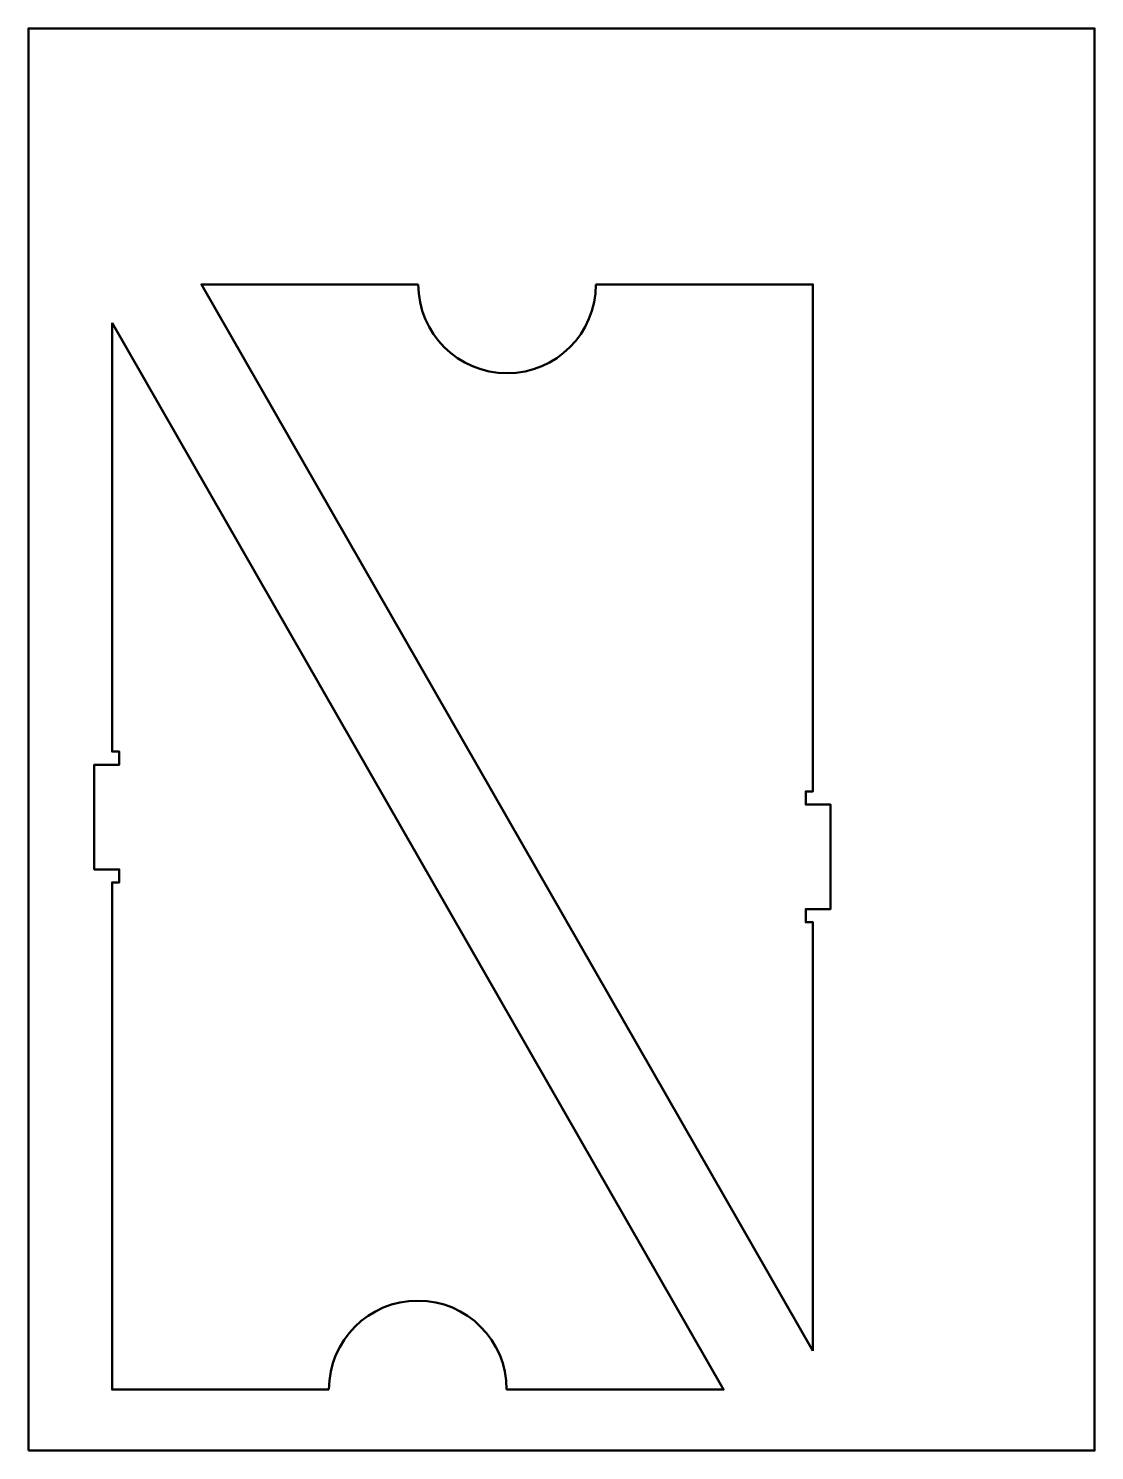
# Paper-space layout 'ISO A3 Title Block' of a CAD drawing. Header units: millimetres. Extents: x 0 to 300, y 0 to 400.
import ezdxf

# ---------------------------------------------------------------- set-up
doc = ezdxf.new("R2010")
doc.units = ezdxf.units.MM
doc.layers.add('Номера', color=7, linetype='Continuous')
doc.layers.add('Чертеж', color=7, linetype='Continuous')

psp = doc.layouts.new('ISO A3 Title Block')

# ---------------------------------------------------------------- linework, layer by layer
at = {"layer": 'Номера', "lineweight": 50}
psp.add_lwpolyline([(0, 0), (300, 0), (300, 400), (0, 400)], close=True, dxfattribs=at)
for centre, start, end in [((134.7, 328.02), 180, 0), ((109.57, 17.16), 0, 180)]:
    psp.add_arc(centre, 25, start, end, dxfattribs=at)
at = {"layer": 'Чертеж', "lineweight": 50}
for points in [[(109.7, 328.02), (48.68, 328.02), (220.73, 28.02)], [(220.73, 28.02), (220.73, 148.6), (218.73, 148.6), (218.73, 152.3), (225.73, 152.3), (225.73, 181.7), (218.73, 181.7), (218.73, 185.4), (220.73, 185.4), (220.73, 328.02), (159.7, 328.02)], [(23.54, 317.16), (23.54, 196.58), (25.54, 196.58), (25.54, 192.88), (18.54, 192.88), (18.54, 163.48), (25.54, 163.48), (25.54, 159.78), (23.54, 159.78), (23.54, 17.16), (84.57, 17.16)], [(134.57, 17.16), (195.59, 17.16), (23.54, 317.16)]]:
    psp.add_lwpolyline(points, dxfattribs=at)

doc.saveas('drawing.dxf')
